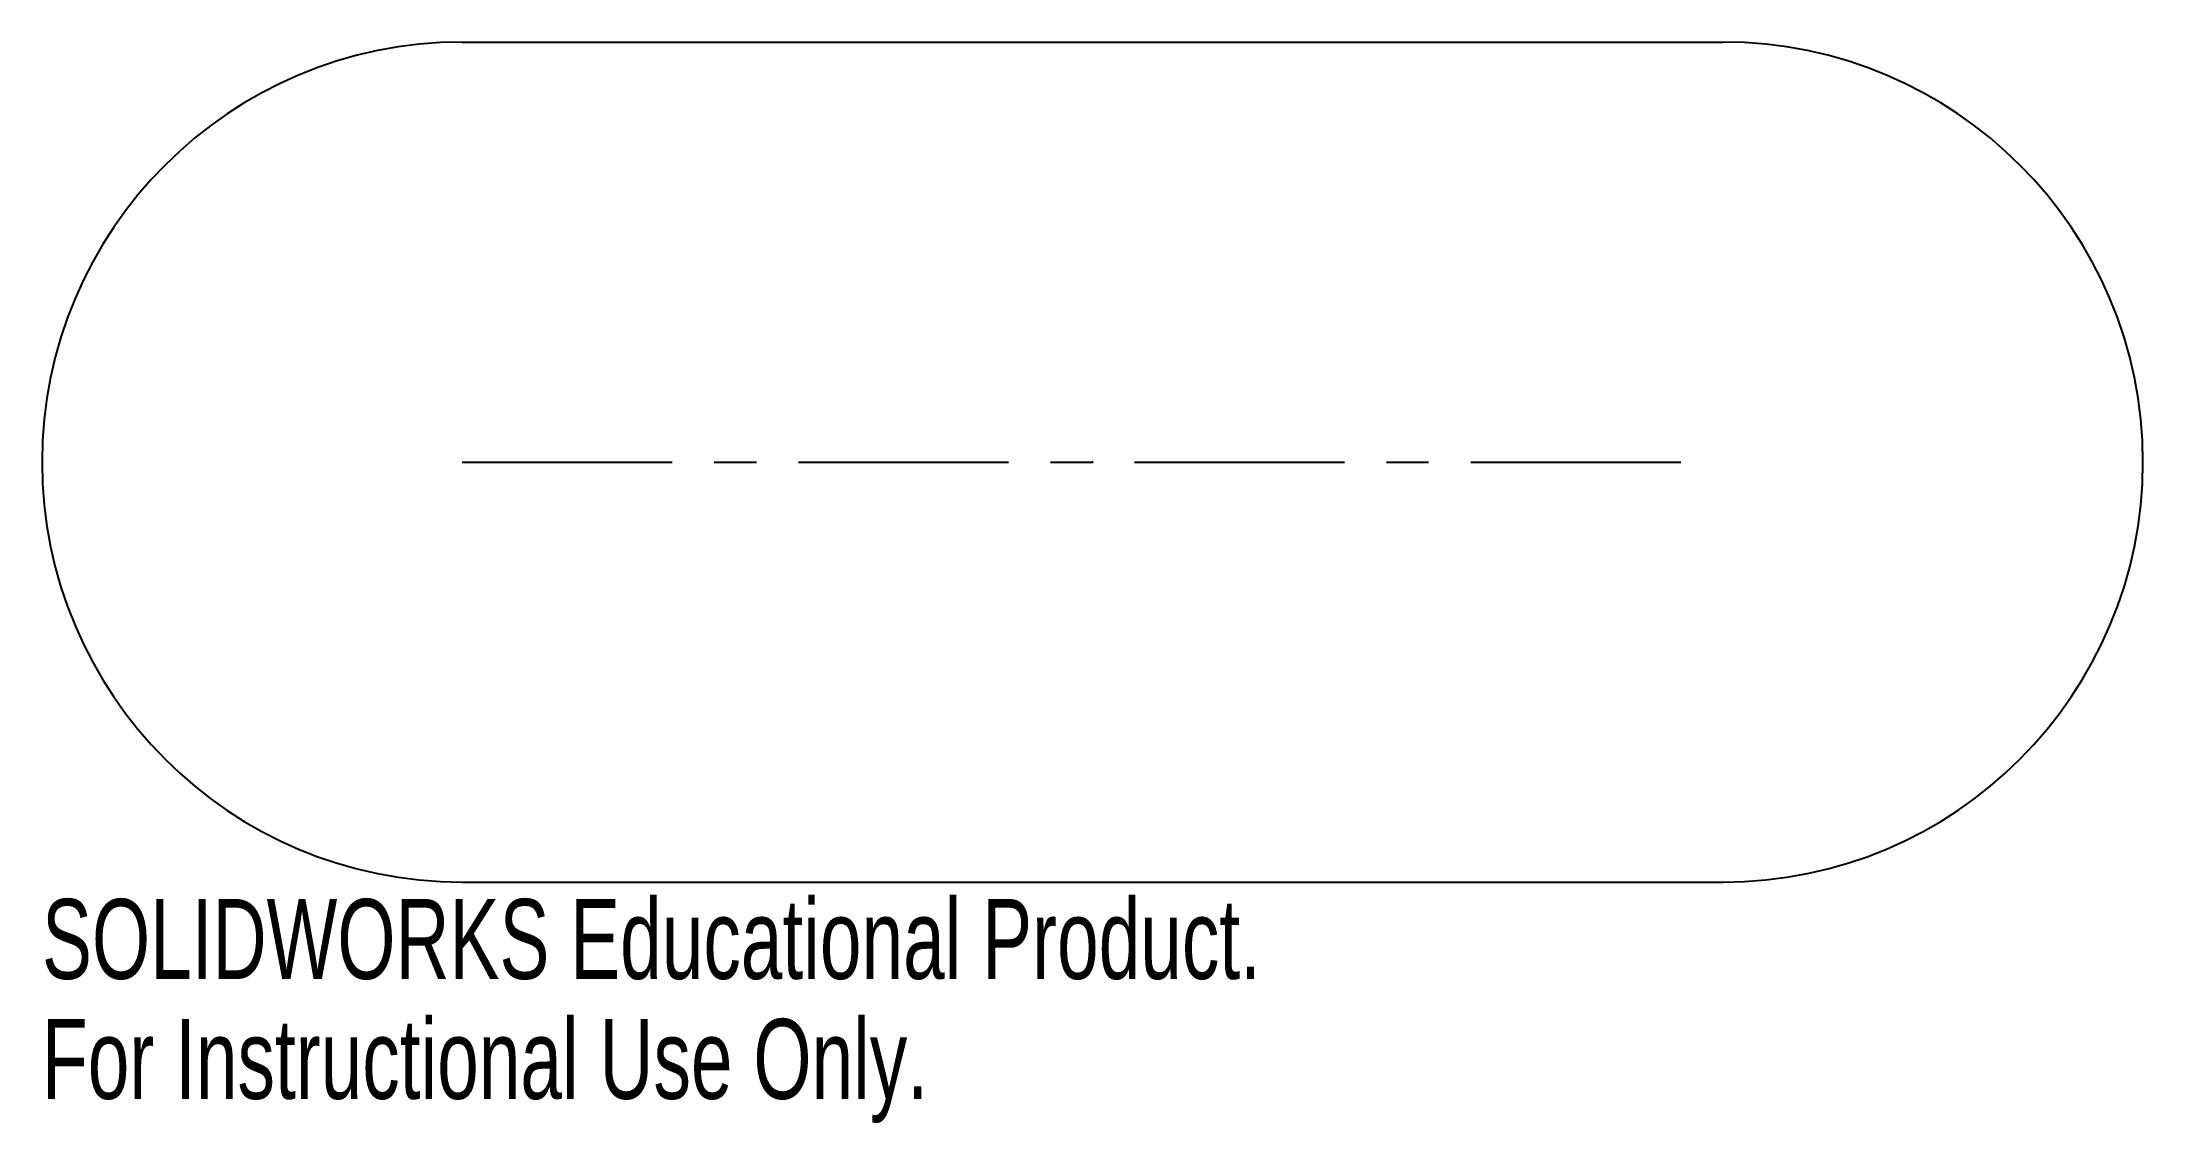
# Model space of a CAD drawing. Header units: inches. Extents: x -1 to 4, y -1.57 to 1.
import ezdxf

# ---------------------------------------------------------------- set-up
doc = ezdxf.new("R2010")
doc.units = ezdxf.units.IN
doc.header["$MEASUREMENT"] = 0
doc.header["$PDSIZE"] = -1
doc.linetypes.add('CENTERX2', pattern=[0.8, 0.5, -0.1, 0.1, -0.1])
doc.styles.add('SLDTEXTSTYLE0', font='TXT', dxfattribs={"width": 0.7})

msp = doc.modelspace()

# ---------------------------------------------------------------- linework, layer by layer
at = {"color": 7, "linetype": 'Continuous'}
for p, q in [((0, 1), (3, 1)), ((0, -1), (3, -1))]:
    msp.add_line(p, q, dxfattribs=at)
at = {"color": 7, "linetype": 'CENTERX2'}
msp.add_line((0, 0), (3, 0), dxfattribs=at)
at = {"color": 7, "linetype": 'Continuous'}
for centre, start, end in [((0, 0), 90, 270), ((3, 0), 270, 90)]:
    msp.add_arc(centre, 1, start, end, dxfattribs=at)
msp.add_point((1.5, 0), dxfattribs=at)

# ---------------------------------------------------------------- texts
at = {"color": 7, "linetype": 'Continuous', "char_height": 0.1903, "attachment_point": 1, "style": 'SLDTEXTSTYLE0'}
for s, insert in [('SOLIDWORKS Educational Product.', (-1, -1.0401)), ('For Instructional Use Only.', (-1, -1.3256))]:
    msp.add_mtext(s, dxfattribs=dict(at, insert=insert))

doc.saveas('drawing.dxf')
